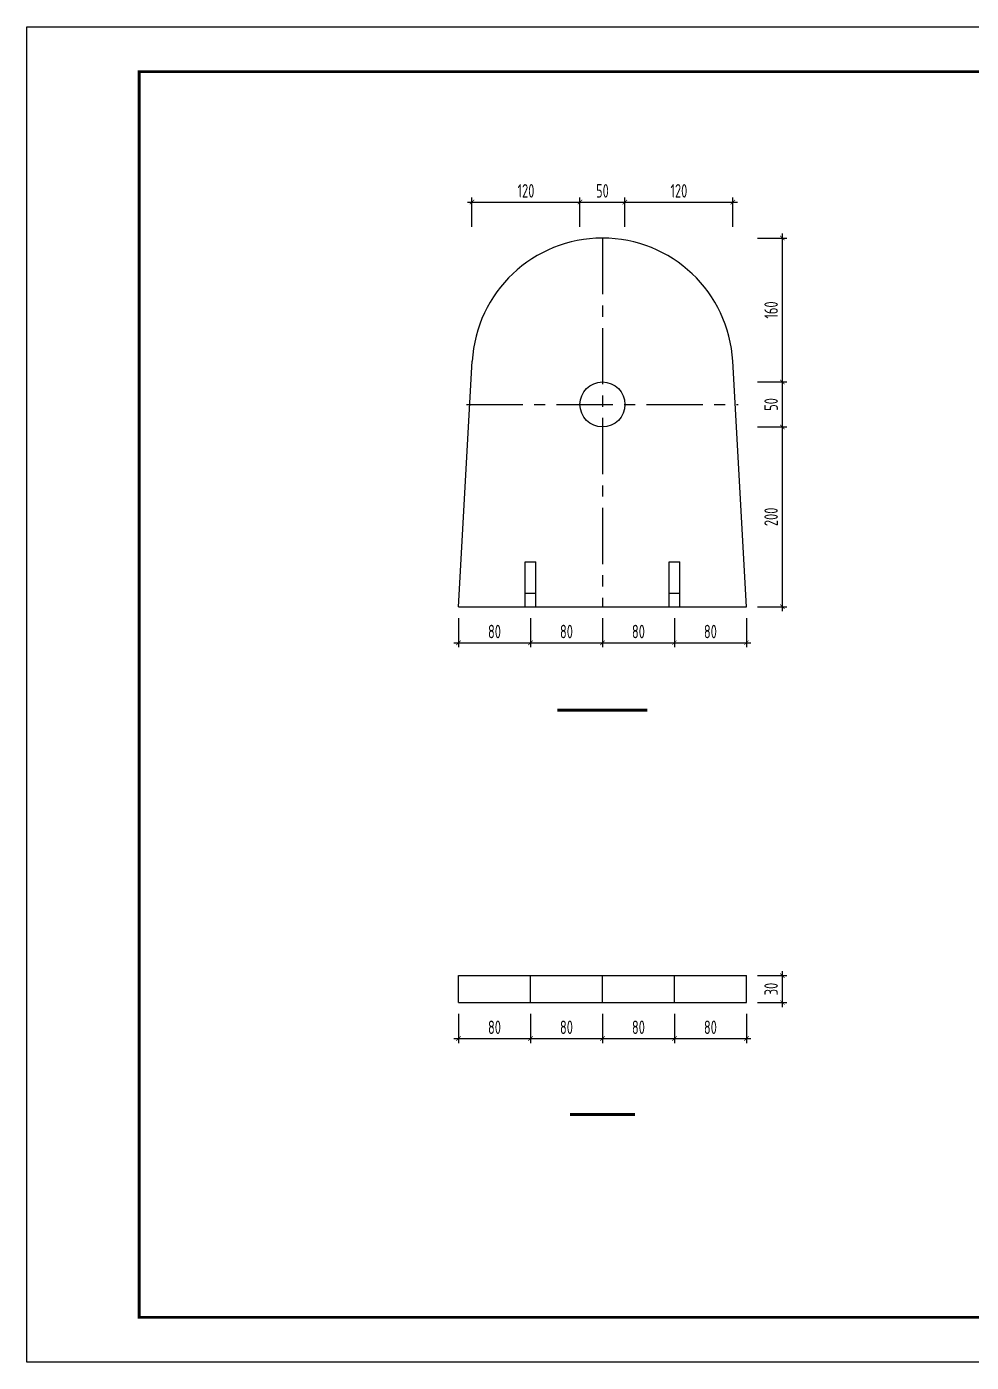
# Model space of a CAD drawing. Extents: x -89246 to 137115, y -100 to 34507.
# Drawn here: x -89246 to -68246, y 0 to 29700 of the extents above; entities that cross this region are included whole.
import ezdxf
from ezdxf.enums import TextEntityAlignment as Align

# ---------------------------------------------------------------- set-up
doc = ezdxf.new("R2010")
doc.units = 0
doc.header["$LTSCALE"] = 1000
doc.linetypes.add('CENTER', pattern=[2, 1.25, -0.25, 0.25, -0.25])
doc.layers.get('0').update_dxf_attribs({"linetype": 'CONTINUOUS'})
doc.layers.get('Defpoints').update_dxf_attribs({"linetype": 'CONTINUOUS'})
doc.layers.add('1粗实线', color=1, linetype='CONTINUOUS', lineweight=30)
doc.layers.add('HFZT', color=5, linetype='CONTINUOUS', lineweight=15)
doc.styles.add('TSSD_Dimension', font='tssdeng.shx', dxfattribs={"width": 0.7, "bigfont": 'hztxt.shx'})
doc.styles.add('TSSD_NORM', font='tssdeng.shx', dxfattribs={"width": 0.7, "bigfont": 'hztxt.shx'})
doc.dimstyles.new('TSSD_100_100', dxfattribs={"dimtxt": 300, "dimasz": 100, "dimexe": 100, "dimexo": 250, "dimgap": 100, "dimtad": 1, "dimdec": 0, "dimzin": 0, "dimdsep": 46, "dimtxsty": 'TSSD_Dimension', "dimblk": 'ARCHTICK', "dimblk1": 'ARCHTICK', "dimblk2": 'ARCHTICK', "dimcen": 0, "dimdle": 100, "dimclrt": 7, "dimadec": 0, "dimazin": 0, "dimtfac": 1, "dimtdec": 0, "dimtix": 1, "dimtmove": 2, "dimatfit": 3, "dimfxl": 1, "dimtolj": 1, "dimtzin": 0, "dimarcsym": 0})

# ---------------------------------------------------------------- blocks, each defined once
blk = doc.blocks.new('DETK')
at = {"color": 7, "linetype": 'Continuous'}
blk.add_lwpolyline([(0, 0), (0, 29700), (42000, 29700), (42000, 0), (0, 0)], dxfattribs=at)
at = {"layer": '1粗实线', "color": 7, "linetype": 'Continuous', "const_width": 60}
blk.add_lwpolyline([(2500, 1000), (2500, 28700), (41000, 28700), (41000, 1000), (2500, 1000)], dxfattribs=at)
at = {"layer": 'HFZT', "color": 2, "style": 'TSSD_NORM', "width": 0.7}
for tag, height, p in [('比例尺', 250, (40275, 3100)), ('图号', 250, (37501, 1700)), ('日期', 250, (40275, 1700)), ('图名', 400, (31926, 1425))]:
    blk.add_attdef(tag, text='', height=height, dxfattribs=at).set_placement(p, align=Align.MIDDLE)
blk = doc.blocks.new('_ArchTick')
at = {"color": 0, "linetype": 'ByBlock', "const_width": 0.15}
blk.add_lwpolyline([(-0.5, -0.5), (0.5, 0.5)], dxfattribs=at)
blk = doc.blocks.new('*D354')
at = {"color": 0, "lineweight": -2, "transparency": 16777216}
for p, q in [((-79646, 16550), (-79646, 15900)), ((-78046, 16550), (-78046, 15900)), ((-79746, 16000), (-77946, 16000))]:
    blk.add_line(p, q, dxfattribs=at)
at = {"layer": 'Defpoints', "color": 0, "transparency": 16777216}
for p in [(-79646, 16800), (-78046, 16800), (-78046, 16000)]:
    blk.add_point(p, dxfattribs=at)
at = {"color": 0, "lineweight": -2, "transparency": 16777216, "xscale": 100, "yscale": 100, "zscale": 100, "rotation": 180}
blk.add_blockref('_ArchTick', (-79646, 16000), dxfattribs=at)
at = {"color": 0, "lineweight": -2, "transparency": 16777216, "xscale": 100, "yscale": 100, "zscale": 100}
blk.add_blockref('_ArchTick', (-78046, 16000), dxfattribs=at)
at = {"color": 7, "transparency": 16777216, "insert": (-78846, 16250), "char_height": 300, "attachment_point": 5, "style": 'TSSD_Dimension'}
blk.add_mtext('\\A1;80', dxfattribs=at)
blk = doc.blocks.new('*D355')
at = {"color": 0, "lineweight": -2, "transparency": 16777216}
for p, q in [((-78046, 16550), (-78046, 15900)), ((-76446, 16550), (-76446, 15900)), ((-78146, 16000), (-76346, 16000))]:
    blk.add_line(p, q, dxfattribs=at)
at = {"layer": 'Defpoints', "color": 0, "transparency": 16777216}
for p in [(-78046, 16800), (-76446, 16800), (-76446, 16000)]:
    blk.add_point(p, dxfattribs=at)
at = {"color": 0, "lineweight": -2, "transparency": 16777216, "xscale": 100, "yscale": 100, "zscale": 100, "rotation": 180}
blk.add_blockref('_ArchTick', (-78046, 16000), dxfattribs=at)
at = {"color": 0, "lineweight": -2, "transparency": 16777216, "xscale": 100, "yscale": 100, "zscale": 100}
blk.add_blockref('_ArchTick', (-76446, 16000), dxfattribs=at)
at = {"color": 7, "transparency": 16777216, "insert": (-77246, 16250), "char_height": 300, "attachment_point": 5, "style": 'TSSD_Dimension'}
blk.add_mtext('\\A1;80', dxfattribs=at)
blk = doc.blocks.new('*D356')
at = {"color": 0, "lineweight": -2, "transparency": 16777216}
for p, q in [((-76446, 16550), (-76446, 15900)), ((-74846, 16550), (-74846, 15900)), ((-76546, 16000), (-74746, 16000))]:
    blk.add_line(p, q, dxfattribs=at)
at = {"layer": 'Defpoints', "color": 0, "transparency": 16777216}
for p in [(-76446, 16800), (-74846, 16800), (-74846, 16000)]:
    blk.add_point(p, dxfattribs=at)
at = {"color": 0, "lineweight": -2, "transparency": 16777216, "xscale": 100, "yscale": 100, "zscale": 100, "rotation": 180}
blk.add_blockref('_ArchTick', (-76446, 16000), dxfattribs=at)
at = {"color": 0, "lineweight": -2, "transparency": 16777216, "xscale": 100, "yscale": 100, "zscale": 100}
blk.add_blockref('_ArchTick', (-74846, 16000), dxfattribs=at)
at = {"color": 7, "transparency": 16777216, "insert": (-75646, 16250), "char_height": 300, "attachment_point": 5, "style": 'TSSD_Dimension'}
blk.add_mtext('\\A1;80', dxfattribs=at)
blk = doc.blocks.new('*D357')
at = {"color": 0, "lineweight": -2, "transparency": 16777216}
for p, q in [((-74846, 16550), (-74846, 15900)), ((-73246, 16550), (-73246, 15900)), ((-74946, 16000), (-73146, 16000))]:
    blk.add_line(p, q, dxfattribs=at)
at = {"layer": 'Defpoints', "color": 0, "transparency": 16777216}
for p in [(-74846, 16800), (-73246, 16800), (-73246, 16000)]:
    blk.add_point(p, dxfattribs=at)
at = {"color": 0, "lineweight": -2, "transparency": 16777216, "xscale": 100, "yscale": 100, "zscale": 100, "rotation": 180}
blk.add_blockref('_ArchTick', (-74846, 16000), dxfattribs=at)
at = {"color": 0, "lineweight": -2, "transparency": 16777216, "xscale": 100, "yscale": 100, "zscale": 100}
blk.add_blockref('_ArchTick', (-73246, 16000), dxfattribs=at)
at = {"color": 7, "transparency": 16777216, "insert": (-74046, 16250), "char_height": 300, "attachment_point": 5, "style": 'TSSD_Dimension'}
blk.add_mtext('\\A1;80', dxfattribs=at)
blk = doc.blocks.new('*D358')
at = {"color": 0, "lineweight": -2, "transparency": 16777216}
for p, q in [((-72996, 20800), (-72346, 20800)), ((-72446, 16700), (-72446, 20900)), ((-72996, 16800), (-72346, 16800))]:
    blk.add_line(p, q, dxfattribs=at)
at = {"layer": 'Defpoints', "color": 0, "transparency": 16777216}
for p in [(-73246, 20800), (-72446, 20800), (-73246, 16800)]:
    blk.add_point(p, dxfattribs=at)
at = {"color": 0, "lineweight": -2, "transparency": 16777216, "xscale": 100, "yscale": 100, "zscale": 100}
for p, rotation in [((-72446, 20800), 90), ((-72446, 16800), 270)]:
    blk.add_blockref('_ArchTick', p, dxfattribs=dict(at, rotation=rotation))
at = {"color": 7, "transparency": 16777216, "insert": (-72696, 18800), "char_height": 300, "attachment_point": 5, "rotation": 90, "style": 'TSSD_Dimension'}
blk.add_mtext('\\A1;200', dxfattribs=at)
blk = doc.blocks.new('*D359')
at = {"color": 0, "lineweight": -2, "transparency": 16777216}
for p, q in [((-72996, 21800), (-72346, 21800)), ((-72446, 20700), (-72446, 21900)), ((-72996, 20800), (-72346, 20800))]:
    blk.add_line(p, q, dxfattribs=at)
at = {"layer": 'Defpoints', "color": 0, "transparency": 16777216}
for p in [(-73246, 21800), (-72446, 21800), (-73246, 20800)]:
    blk.add_point(p, dxfattribs=at)
at = {"color": 0, "lineweight": -2, "transparency": 16777216, "xscale": 100, "yscale": 100, "zscale": 100}
for p, rotation in [((-72446, 21800), 90), ((-72446, 20800), 270)]:
    blk.add_blockref('_ArchTick', p, dxfattribs=dict(at, rotation=rotation))
at = {"color": 7, "transparency": 16777216, "insert": (-72696, 21300), "char_height": 300, "attachment_point": 5, "rotation": 90, "style": 'TSSD_Dimension'}
blk.add_mtext('\\A1;50', dxfattribs=at)
blk = doc.blocks.new('*D360')
at = {"color": 0, "lineweight": -2, "transparency": 16777216}
for p, q in [((-72996, 25000), (-72346, 25000)), ((-72446, 21700), (-72446, 25100)), ((-72996, 21800), (-72346, 21800))]:
    blk.add_line(p, q, dxfattribs=at)
at = {"layer": 'Defpoints', "color": 0, "transparency": 16777216}
for p in [(-73246, 25000), (-72446, 25000), (-73246, 21800)]:
    blk.add_point(p, dxfattribs=at)
at = {"color": 0, "lineweight": -2, "transparency": 16777216, "xscale": 100, "yscale": 100, "zscale": 100}
for p, rotation in [((-72446, 25000), 90), ((-72446, 21800), 270)]:
    blk.add_blockref('_ArchTick', p, dxfattribs=dict(at, rotation=rotation))
at = {"color": 7, "transparency": 16777216, "insert": (-72696, 23400), "char_height": 300, "attachment_point": 5, "rotation": 90, "style": 'TSSD_Dimension'}
blk.add_mtext('\\A1;160', dxfattribs=at)
blk = doc.blocks.new('*D361')
at = {"color": 0, "lineweight": -2, "transparency": 16777216}
for p, q in [((-79346, 25250), (-79346, 25900)), ((-76946, 25250), (-76946, 25900)), ((-79446, 25800), (-76846, 25800))]:
    blk.add_line(p, q, dxfattribs=at)
at = {"layer": 'Defpoints', "color": 0, "transparency": 16777216}
for p in [(-76946, 25800), (-79346, 25000), (-76946, 25000)]:
    blk.add_point(p, dxfattribs=at)
at = {"color": 0, "lineweight": -2, "transparency": 16777216, "xscale": 100, "yscale": 100, "zscale": 100, "rotation": 180}
blk.add_blockref('_ArchTick', (-79346, 25800), dxfattribs=at)
at = {"color": 0, "lineweight": -2, "transparency": 16777216, "xscale": 100, "yscale": 100, "zscale": 100}
blk.add_blockref('_ArchTick', (-76946, 25800), dxfattribs=at)
at = {"color": 7, "transparency": 16777216, "insert": (-78146, 26050), "char_height": 300, "attachment_point": 5, "style": 'TSSD_Dimension'}
blk.add_mtext('\\A1;120', dxfattribs=at)
blk = doc.blocks.new('*D362')
at = {"color": 0, "lineweight": -2, "transparency": 16777216}
for p, q in [((-76946, 25250), (-76946, 25900)), ((-75946, 25250), (-75946, 25900)), ((-77046, 25800), (-75846, 25800))]:
    blk.add_line(p, q, dxfattribs=at)
at = {"layer": 'Defpoints', "color": 0, "transparency": 16777216}
for p in [(-75946, 25800), (-76946, 25000), (-75946, 25000)]:
    blk.add_point(p, dxfattribs=at)
at = {"color": 0, "lineweight": -2, "transparency": 16777216, "xscale": 100, "yscale": 100, "zscale": 100, "rotation": 180}
blk.add_blockref('_ArchTick', (-76946, 25800), dxfattribs=at)
at = {"color": 0, "lineweight": -2, "transparency": 16777216, "xscale": 100, "yscale": 100, "zscale": 100}
blk.add_blockref('_ArchTick', (-75946, 25800), dxfattribs=at)
at = {"color": 7, "transparency": 16777216, "insert": (-76446, 26050), "char_height": 300, "attachment_point": 5, "style": 'TSSD_Dimension'}
blk.add_mtext('\\A1;50', dxfattribs=at)
blk = doc.blocks.new('*D363')
at = {"color": 0, "lineweight": -2, "transparency": 16777216}
for p, q in [((-75946, 25250), (-75946, 25900)), ((-73546, 25250), (-73546, 25900)), ((-76046, 25800), (-73446, 25800))]:
    blk.add_line(p, q, dxfattribs=at)
at = {"layer": 'Defpoints', "color": 0, "transparency": 16777216}
for p in [(-73546, 25800), (-75946, 25000), (-73546, 25000)]:
    blk.add_point(p, dxfattribs=at)
at = {"color": 0, "lineweight": -2, "transparency": 16777216, "xscale": 100, "yscale": 100, "zscale": 100, "rotation": 180}
blk.add_blockref('_ArchTick', (-75946, 25800), dxfattribs=at)
at = {"color": 0, "lineweight": -2, "transparency": 16777216, "xscale": 100, "yscale": 100, "zscale": 100}
blk.add_blockref('_ArchTick', (-73546, 25800), dxfattribs=at)
at = {"color": 7, "transparency": 16777216, "insert": (-74746, 26050), "char_height": 300, "attachment_point": 5, "style": 'TSSD_Dimension'}
blk.add_mtext('\\A1;120', dxfattribs=at)
blk = doc.blocks.new('*D368')
at = {"color": 0, "lineweight": -2, "transparency": 16777216}
for p, q in [((-79646, 7750), (-79646, 7100)), ((-78046, 7750), (-78046, 7100)), ((-79746, 7200), (-77946, 7200))]:
    blk.add_line(p, q, dxfattribs=at)
at = {"layer": 'Defpoints', "color": 0, "transparency": 16777216}
for p in [(-79646, 8000), (-78046, 8000), (-78046, 7200)]:
    blk.add_point(p, dxfattribs=at)
at = {"color": 0, "lineweight": -2, "transparency": 16777216, "xscale": 100, "yscale": 100, "zscale": 100, "rotation": 180}
blk.add_blockref('_ArchTick', (-79646, 7200), dxfattribs=at)
at = {"color": 0, "lineweight": -2, "transparency": 16777216, "xscale": 100, "yscale": 100, "zscale": 100}
blk.add_blockref('_ArchTick', (-78046, 7200), dxfattribs=at)
at = {"color": 7, "transparency": 16777216, "insert": (-78846, 7450), "char_height": 300, "attachment_point": 5, "style": 'TSSD_Dimension'}
blk.add_mtext('\\A1;80', dxfattribs=at)
blk = doc.blocks.new('*D369')
at = {"color": 0, "lineweight": -2, "transparency": 16777216}
for p, q in [((-78046, 7750), (-78046, 7100)), ((-76446, 7750), (-76446, 7100)), ((-78146, 7200), (-76346, 7200))]:
    blk.add_line(p, q, dxfattribs=at)
at = {"layer": 'Defpoints', "color": 0, "transparency": 16777216}
for p in [(-78046, 8000), (-76446, 8000), (-76446, 7200)]:
    blk.add_point(p, dxfattribs=at)
at = {"color": 0, "lineweight": -2, "transparency": 16777216, "xscale": 100, "yscale": 100, "zscale": 100, "rotation": 180}
blk.add_blockref('_ArchTick', (-78046, 7200), dxfattribs=at)
at = {"color": 0, "lineweight": -2, "transparency": 16777216, "xscale": 100, "yscale": 100, "zscale": 100}
blk.add_blockref('_ArchTick', (-76446, 7200), dxfattribs=at)
at = {"color": 7, "transparency": 16777216, "insert": (-77246, 7450), "char_height": 300, "attachment_point": 5, "style": 'TSSD_Dimension'}
blk.add_mtext('\\A1;80', dxfattribs=at)
blk = doc.blocks.new('*D370')
at = {"color": 0, "lineweight": -2, "transparency": 16777216}
for p, q in [((-76446, 7750), (-76446, 7100)), ((-74846, 7750), (-74846, 7100)), ((-76546, 7200), (-74746, 7200))]:
    blk.add_line(p, q, dxfattribs=at)
at = {"layer": 'Defpoints', "color": 0, "transparency": 16777216}
for p in [(-76446, 8000), (-74846, 8000), (-74846, 7200)]:
    blk.add_point(p, dxfattribs=at)
at = {"color": 0, "lineweight": -2, "transparency": 16777216, "xscale": 100, "yscale": 100, "zscale": 100, "rotation": 180}
blk.add_blockref('_ArchTick', (-76446, 7200), dxfattribs=at)
at = {"color": 0, "lineweight": -2, "transparency": 16777216, "xscale": 100, "yscale": 100, "zscale": 100}
blk.add_blockref('_ArchTick', (-74846, 7200), dxfattribs=at)
at = {"color": 7, "transparency": 16777216, "insert": (-75646, 7450), "char_height": 300, "attachment_point": 5, "style": 'TSSD_Dimension'}
blk.add_mtext('\\A1;80', dxfattribs=at)
blk = doc.blocks.new('*D371')
at = {"color": 0, "lineweight": -2, "transparency": 16777216}
for p, q in [((-74846, 7750), (-74846, 7100)), ((-73246, 7750), (-73246, 7100)), ((-74946, 7200), (-73146, 7200))]:
    blk.add_line(p, q, dxfattribs=at)
at = {"layer": 'Defpoints', "color": 0, "transparency": 16777216}
for p in [(-74846, 8000), (-73246, 8000), (-73246, 7200)]:
    blk.add_point(p, dxfattribs=at)
at = {"color": 0, "lineweight": -2, "transparency": 16777216, "xscale": 100, "yscale": 100, "zscale": 100, "rotation": 180}
blk.add_blockref('_ArchTick', (-74846, 7200), dxfattribs=at)
at = {"color": 0, "lineweight": -2, "transparency": 16777216, "xscale": 100, "yscale": 100, "zscale": 100}
blk.add_blockref('_ArchTick', (-73246, 7200), dxfattribs=at)
at = {"color": 7, "transparency": 16777216, "insert": (-74046, 7450), "char_height": 300, "attachment_point": 5, "style": 'TSSD_Dimension'}
blk.add_mtext('\\A1;80', dxfattribs=at)
blk = doc.blocks.new('*D372')
at = {"color": 0, "lineweight": -2, "transparency": 16777216}
for p, q in [((-72446, 7900), (-72446, 8700)), ((-72996, 8600), (-72346, 8600)), ((-72996, 8000), (-72346, 8000))]:
    blk.add_line(p, q, dxfattribs=at)
at = {"layer": 'Defpoints', "color": 0, "transparency": 16777216}
for p in [(-73246, 8600), (-72446, 8600), (-73246, 8000)]:
    blk.add_point(p, dxfattribs=at)
at = {"color": 0, "lineweight": -2, "transparency": 16777216, "xscale": 100, "yscale": 100, "zscale": 100}
for p, rotation in [((-72446, 8600), 90), ((-72446, 8000), 270)]:
    blk.add_blockref('_ArchTick', p, dxfattribs=dict(at, rotation=rotation))
at = {"color": 7, "transparency": 16777216, "insert": (-72696, 8300), "char_height": 300, "attachment_point": 5, "rotation": 90, "style": 'TSSD_Dimension'}
blk.add_mtext('\\A1;30', dxfattribs=at)

msp = doc.modelspace()

# ---------------------------------------------------------------- linework, layer by layer
at = {"linetype": 'CENTER'}
for p, q in [((-76445.53381, 25000), (-76445.53381, 16800)), ((-79465.53381, 21300), (-73425.53381, 21300))]:
    msp.add_line(p, q, dxfattribs=at)
for p, q in [((-79645.53381, 16800), (-79341.03696, 22261.43586)), ((-73245.53381, 16800), (-73550.03067, 22261.43586)), ((-78165.53381, 16800), (-78165.53381, 17800)), ((-78165.53381, 17800), (-77925.53381, 17800)), ((-77925.53381, 16800), (-77925.53381, 17800)), ((-74965.53381, 16800), (-74965.53381, 17800)), ((-74965.53381, 17800), (-74725.53381, 17800)), ((-74725.53381, 16800), (-74725.53381, 17800)), ((-78165.53381, 17100), (-77925.53381, 17100)), ((-74965.53381, 17100), (-74725.53381, 17100)), ((-79645.53381, 16800), (-73245.53381, 16800)), ((-79645.53381, 8600), (-73245.53381, 8600)), ((-79645.53381, 8000), (-79645.53381, 8600)), ((-78045.53381, 8000), (-78045.53381, 8600)), ((-76445.53381, 8000), (-76445.53381, 8600)), ((-74845.53381, 8000), (-74845.53381, 8600)), ((-73245.53381, 8000), (-73245.53381, 8600)), ((-79645.53381, 8000), (-73245.53381, 8000))]:
    msp.add_line(p, q)
for points in [[(-77445.53381, 14500, 70, 70, 0), (-75445.53381, 14500, 0, 0, 0)], [(-77170.53381, 5511, 70, 70, 0), (-75720.53381, 5511, 0, 0, 0)]]:
    msp.add_lwpolyline(points, format="xyseb")
msp.add_circle((-76445.53381, 21300), 500)
msp.add_arc((-76445.53381, 22100), 2900, 3.191164621, 176.808835379)

# ---------------------------------------------------------------- block references
msp.add_blockref('DETK', (-89245.53381, 0))

# ---------------------------------------------------------------- dimensions: what is measured, and where the dimension line sits
for p1, p2, distance, text, picture, middle in [((-79345.53381, 25000), (-76945.53381, 25000), 800, '120', '*D361', (-78145.53381, 26050)), ((-76945.53381, 25000), (-75945.53381, 25000), 800, '50', '*D362', (-76445.53381, 26050)), ((-75945.53381, 25000), (-73545.53381, 25000), 800, '120', '*D363', (-74745.53381, 26050)), ((-73245.53381, 21800), (-73245.53381, 25000), -800, '160', '*D360', (-72695.53381, 23400)), ((-73245.53381, 20800), (-73245.53381, 21800), -800, '50', '*D359', (-72695.53381, 21300)), ((-73245.53381, 16800), (-73245.53381, 20800), -800, '200', '*D358', (-72695.53381, 18800)), ((-79645.53381, 16800), (-78045.53381, 16800), -800, '80', '*D354', (-78845.53381, 16250)), ((-78045.53381, 16800), (-76445.53381, 16800), -800, '80', '*D355', (-77245.53381, 16250)), ((-76445.53381, 16800), (-74845.53381, 16800), -800, '80', '*D356', (-75645.53381, 16250)), ((-74845.53381, 16800), (-73245.53381, 16800), -800, '80', '*D357', (-74045.53381, 16250)), ((-73245.53381, 8000), (-73245.53381, 8600), -800, '30', '*D372', (-72695.53381, 8300)), ((-79645.53381, 8000), (-78045.53381, 8000), -800, '80', '*D368', (-78845.53381, 7450)), ((-78045.53381, 8000), (-76445.53381, 8000), -800, '80', '*D369', (-77245.53381, 7450)), ((-76445.53381, 8000), (-74845.53381, 8000), -800, '80', '*D370', (-75645.53381, 7450)), ((-74845.53381, 8000), (-73245.53381, 8000), -800, '80', '*D371', (-74045.53381, 7450))]:
    dim = msp.add_aligned_dim(p1=p1, p2=p2, distance=distance, text=text, dimstyle='TSSD_100_100')
    dim.commit()
    dim.dimension.update_dxf_attribs({"geometry": picture, "text_midpoint": middle})

doc.saveas('drawing.dxf')
